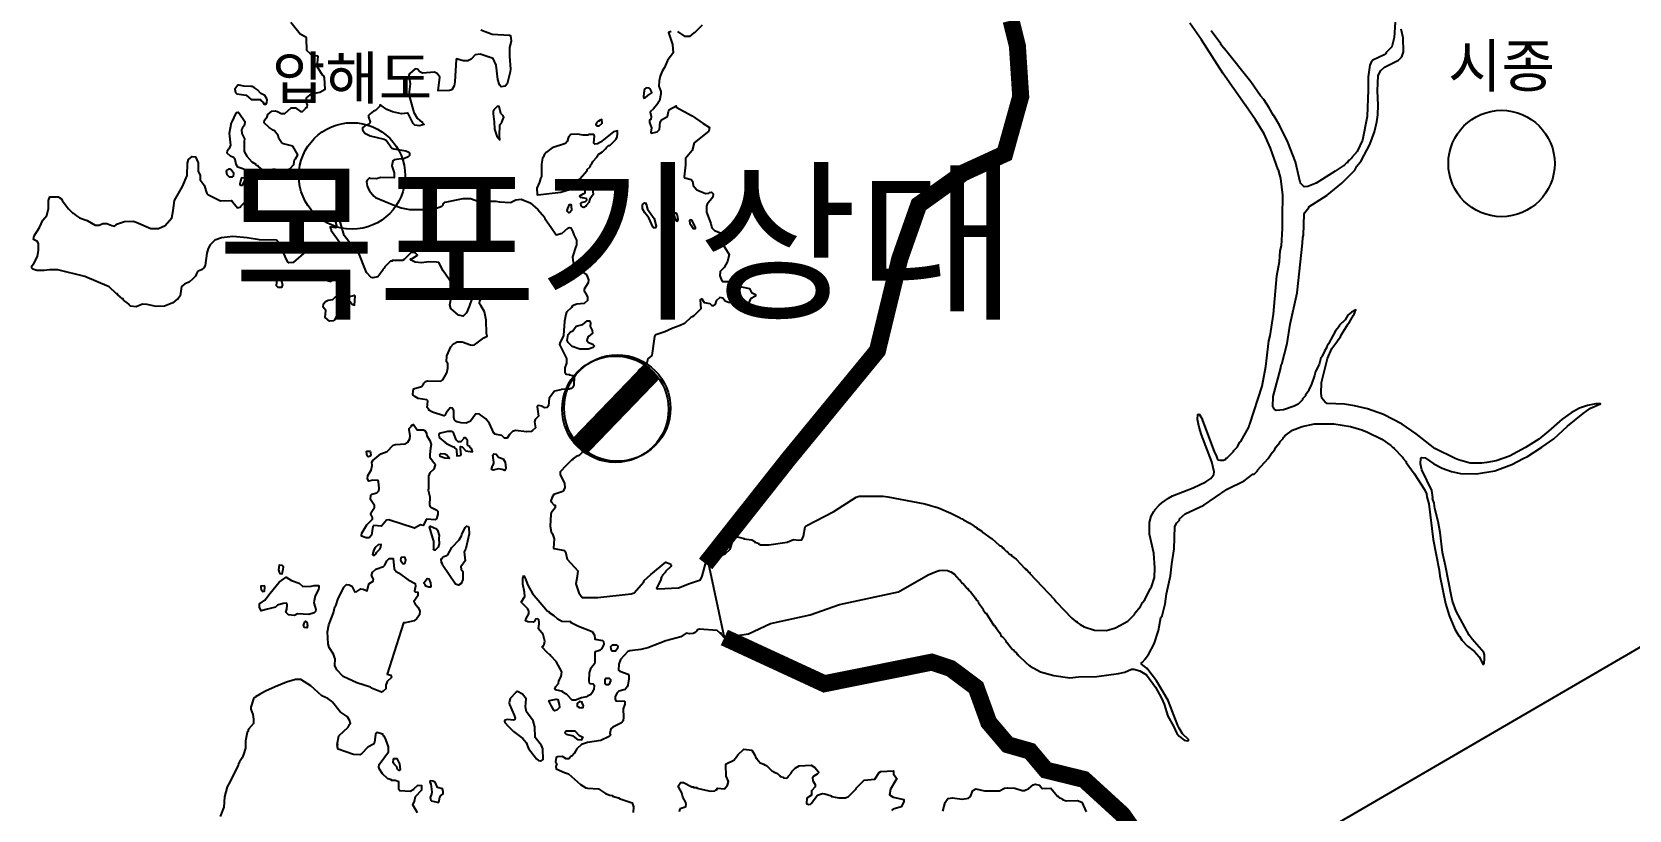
# Model space of a CAD drawing. Header units: millimetres. Extents: x -19392 to 580976, y -49129 to 736091.
# Drawn here: x 129375 to 166902, y 137549 to 155835 of the extents above; entities that cross this region are included whole.
import ezdxf
from ezdxf.enums import TextEntityAlignment as Align

# ---------------------------------------------------------------- set-up
doc = ezdxf.new("R2010")
doc.units = ezdxf.units.MM
for name, color, linetype in [('2121', 7, 'Continuous'), ('2122', 7, 'Continuous'), ('2411', 7, 'Continuous'), ('AWS', 4, 'Continuous'), ('AWS명', 2, 'Continuous'), ('EL', 2, 'Continuous'), ('MAIN-RIVER', 5, 'Continuous'), ('Point', 1, 'Continuous'), ('관측소명', 3, 'Continuous'), ('기상청', 1, 'Continuous'), ('티센', 6, 'Continuous')]:
    doc.layers.add(name, color=color, linetype=linetype)
doc.styles.get("Standard").update_dxf_attribs({"font": ''})
doc.styles.get('Standard').set_extended_font_data('Gulim')

# ---------------------------------------------------------------- blocks, each defined once
blk = doc.blocks.new('관측소(기상청)')
at = {"layer": '기상청', "const_width": 500}
blk.add_lwpolyline([(821, 874), (-914, -926)], dxfattribs=at)
at = {"layer": '기상청'}
blk.add_circle((-46, -26), 1250, dxfattribs=at)

msp = doc.modelspace()

# ---------------------------------------------------------------- linework, layer by layer
at = {"layer": '2121', "color": 7}
for points in [[(144392, 155848), (144335, 155824), (144425, 155541), (144441, 155341), (144308, 155161), (144236, 155002), (144182, 154911), (144135, 154795), (144115, 154684), (144107, 154558), (144149, 154439), (144154, 154382), (144121, 154214), (144083, 154164), (144082, 154152), (143983, 154031), (143911, 153967), (143905, 153948), (143927, 153850), (143915, 153779), (143915, 153779), (143884, 153761), (143883, 153710), (143932, 153585), (143918, 153481), (143929, 153454), (144062, 153487), (144118, 153545), (144140, 153720), (144165, 153770), (144306, 153849), (144333, 153969), (144354, 154015), (144514, 154100), (144515, 154071), (144885, 153867), (145145, 153684), (145297, 153593), (145280, 153506), (144939, 153228), (144887, 153049), (144734, 152863), (144732, 152713), (144704, 152432), (144716, 152407), (144865, 152367), (144896, 152330), (144908, 152223), (145000, 152128), (145199, 152038), (145280, 152050), (145299, 152065), (145299, 152065), (145342, 152068), (145380, 152029), (145373, 151954), (145239, 151788), (145226, 151738), (145227, 151602), (145327, 151334), (145351, 151234), (145412, 151167), (145555, 151115), (145599, 151070), (145620, 150833), (145755, 150606), (145716, 150438), (145638, 150302), (145550, 150203), (145542, 150106), (145585, 149987), (145604, 149974), (145878, 149968), (145909, 149955), (146006, 149861), (146045, 149843), (146238, 149806), (146283, 149711), (146374, 149661), (146374, 149624), (146262, 149564), (146215, 149451), (146190, 149429), (145741, 149476), (145741, 149476), (145666, 149508), (145605, 149577), (145535, 149591), (145454, 149517), (145427, 149439), (145384, 149402), (145359, 149399), (145315, 149447), (145178, 149470), (145123, 149552), (145098, 149556), (145091, 149537), (145079, 149540), (145089, 149327), (144925, 149167), (144887, 149138), (144861, 149131), (144710, 148983), (144607, 148935), (144436, 148877), (144244, 148789), (144031, 148717), (144006, 148680), (143943, 148231), (143843, 148151), (143823, 148058), (143803, 148023), (143719, 147963), (143633, 147885), (143607, 147832), (143643, 147697), (143643, 147697), (143593, 147676), (143479, 147562), (143477, 147534), (143458, 147515), (143445, 147356), (143388, 147294), (143363, 147282), (143187, 147250), (143187, 147237), (143149, 147216), (143149, 147204), (143067, 147123), (143060, 147092), (142982, 147007), (142959, 146956), (142958, 146925), (142982, 146862), (142961, 146828), (142932, 146800), (142772, 146715), (142730, 146678), (142709, 146522), (142671, 146425), (142658, 146413), (142570, 146411), (142519, 146420), (142409, 146495), (142353, 146489), (142334, 146445), (142312, 146240), (142399, 146145), (142399, 146145), (142398, 146095), (142335, 146021), (142321, 145971), (142231, 145882), (142164, 145861), (142087, 145800), (142074, 145776), (142062, 145776), (141925, 145650), (141790, 145496), (141789, 145428), (141887, 145233), (141898, 145120), (141847, 145033), (141640, 144961), (141595, 144906), (141569, 144819), (141575, 144796), (141649, 144717), (141668, 144711), (141667, 144655), (141578, 144531), (141565, 144494), (141555, 144218), (141575, 144090), (141606, 144038), (141645, 143924), (141629, 143706), (141642, 143693), (141892, 143649), (141910, 143621), (141910, 143621), (141951, 143448), (142198, 143173), (142189, 143039), (142156, 142868), (142228, 142654), (142302, 142547), (142671, 142543), (143453, 142632), (143522, 142656), (143750, 142910), (143750, 142934), (143763, 142934), (143763, 142947), (143915, 143084), (144268, 143371), (144386, 143329), (144392, 143295), (144385, 143276), (144262, 143154), (144262, 143141), (144194, 143071), (144191, 143050), (144170, 143029), (144144, 142942), (144055, 142781), (144054, 142761), (144083, 142749), (144567, 142768), (144829, 142877), (145081, 142958), (145126, 143042), (145126, 143042), (145205, 143334), (145268, 143365), (145644, 141605), (145572, 141680), (145572, 141705), (145546, 141706), (145472, 141769), (145060, 141797), (145010, 141787), (144997, 141762), (144940, 141710), (144909, 141695), (144835, 141691), (144745, 141703), (144621, 141617), (144269, 141522), (143849, 141359), (143682, 141326), (143423, 141292), (143379, 141277), (143208, 141086), (143169, 140980), (143161, 140837), (143185, 140811), (143385, 140743), (143399, 140706), (143402, 140633), (143375, 140484), (143362, 140446), (143311, 140382), (143167, 140343), (143167, 140343), (143120, 140293), (143078, 140206), (143077, 140157), (143096, 140119), (143295, 140107), (143308, 140091), (143303, 140041), (143268, 139929), (143278, 139735), (143264, 139642), (143226, 139599), (143025, 139495), (142981, 139458), (142957, 139351), (142966, 139308), (142935, 139277), (142740, 139180), (142427, 139140), (142289, 139086), (142175, 138987), (142113, 138880), (142061, 138814), (142049, 138814), (141990, 138752), (141931, 138753), (141841, 138804), (141723, 138802), (141691, 138788), (141678, 138681), (141708, 138637), (141682, 138575), (141682, 138575), (141694, 138518), (141889, 138429), (141986, 138397), (142265, 138152), (142392, 138073), (142426, 138063), (142688, 138050), (142849, 137935), (142953, 137898), (143018, 137891), (143019, 137877), (143154, 137837), (143194, 137814), (143477, 137718), (143513, 137626), (143499, 137490)], [(145124, 155994), (144946, 155817), (144930, 155815), (144828, 155727), (144777, 155727), (144722, 155728), (144548, 155846)], [(138438, 137486), (138328, 137674), (138366, 137761), (138386, 137867), (138538, 138028), (138534, 138116), (138433, 138123), (138337, 138041), (138331, 138023), (138263, 137982), (138019, 138004), (137995, 138029), (137997, 138214), (137997, 138214), (137906, 138240), (137824, 138247), (137823, 138260), (137736, 138282), (137612, 138403), (137540, 138511), (137527, 138554), (137534, 138622), (137751, 138920), (137752, 139031), (137692, 139210), (137660, 139281), (137630, 139296), (137618, 139331), (137475, 139373), (137449, 139323), (137422, 139142), (137402, 139099), (137271, 139025), (137127, 138877), (137080, 138847), (136934, 138858), (136571, 138977), (136548, 139068), (136561, 139080), (136547, 139088), (136587, 139291), (136808, 139494), (136840, 139562), (136859, 139581), (136836, 139662), (136836, 139662), (136780, 139750), (136619, 139858), (136441, 140085), (136410, 140111), (136329, 140169), (136187, 140236), (135927, 140467), (135691, 140614), (135567, 140615), (135357, 140555), (135088, 140448), (134859, 140343), (134719, 140268), (134628, 140209), (134623, 140194), (134602, 140193), (134580, 140160), (134521, 139967), (134520, 139923), (134569, 139798), (134584, 139683), (134579, 139585), (134465, 139449), (134449, 139394), (134432, 139369), (134392, 139175), (134390, 139000), (134345, 138857), (134312, 138776), (134250, 138681), (134243, 138650), (134243, 138650), (134230, 138647), (134217, 138598), (134061, 138292), (134036, 138217), (133960, 138094), (133900, 137860), (133885, 137620), (133801, 137401)], [(144593, 137519), (144606, 137588), (144726, 137624), (144738, 137636), (144738, 137636), (144751, 137679), (144739, 137730), (144672, 137855), (144648, 137956), (144557, 138113), (144608, 138181), (144626, 138193), (144682, 138193), (144881, 138096), (144918, 138093), (144918, 138081), (145000, 138080), (144999, 138067), (145317, 137991), (145420, 138003), (145442, 138022), (145458, 138024), (145487, 138064), (145649, 138049), (145718, 138131), (145739, 138222), (145685, 138349), (145682, 138608), (145688, 138636), (145864, 138718), (145965, 138836), (145965, 138849), (146105, 138983), (146292, 138953), (146352, 138856), (146395, 138761), (146395, 138761), (146408, 138761), (146408, 138749), (146488, 138657), (146576, 138627), (146569, 138618), (146588, 138621), (146588, 138608), (146638, 138599), (146760, 138472), (146796, 138455), (146804, 138436), (146842, 138432), (146897, 138408), (146947, 138351), (146959, 138351), (146959, 138338), (147028, 138319), (147034, 138306), (147115, 138302), (147134, 138314), (147150, 138345), (147216, 138416), (147238, 138466), (147308, 138534), (147399, 138586), (147681, 138604), (147768, 138553), (147854, 138445), (147854, 138426), (147828, 138389), (147747, 138347), (147747, 138347), (147714, 138304), (147720, 138238), (147782, 138153), (147781, 138091), (147692, 138004), (147691, 137898), (147584, 137830), (147576, 137705), (147619, 137677), (147669, 137689), (147681, 137701), (147834, 137902), (147953, 137938), (148004, 137934), (148165, 137882), (148165, 137870), (148333, 137839), (148495, 137837), (148559, 137865), (148739, 138050), (148740, 138062), (148932, 138250), (149177, 138275), (149285, 138433), (149322, 138455), (149616, 138470), (149621, 138391), (149701, 138291), (149548, 138043), (149522, 137906), (149608, 137851), (149608, 137851), (149864, 137795), (149863, 137745), (149799, 137627), (149611, 137567), (149573, 137536)], [(150782, 137524), (150831, 137726), (150895, 137819), (151007, 137836), (151232, 137802), (151382, 137825), (151427, 137868), (151485, 138011), (151554, 138048), (151554, 138048), (151754, 138001), (152110, 137997), (152229, 138061), (152295, 138072), (152472, 138067), (152640, 138009), (152696, 138008), (152800, 138052), (152904, 138140), (152948, 138155), (153048, 138134), (153116, 138056), (153316, 138062), (153464, 137885), (153489, 137876), (153484, 137867), (153513, 137845), (153586, 137815), (153593, 137796), (153675, 137765), (153943, 137773), (154043, 137738), (154146, 137508)]]:
    msp.add_lwpolyline(points, dxfattribs=at)
at = {"layer": '2122', "color": 7}
for points in [[(139925, 155886), (140192, 155783), (140598, 155762), (140623, 155752), (140633, 155615), (140594, 155472), (140596, 155265), (140619, 154959), (140612, 154897), (140540, 154616), (140495, 154560), (140401, 154546), (140358, 154594), (140322, 154719), (140283, 155056), (140216, 155211), (139904, 155312), (139904, 155312), (139786, 155295), (139697, 155193), (139615, 155153), (139509, 155155), (139353, 155200), (139341, 155188), (139309, 154663), (139296, 154569), (139238, 154477), (139188, 154459), (138919, 154450), (138961, 154774), (138893, 154857), (138831, 154888), (138555, 154867), (138487, 154899), (138432, 154962), (138382, 154969), (138258, 154858), (138230, 154821), (138265, 154615), (138231, 154365), (138350, 153938), (138429, 153809), (138491, 153753), (138547, 153721), (138547, 153708), (138590, 153661), (138484, 153631), (138371, 153644), (138334, 153686), (138334, 153686), (138219, 153918), (138201, 153928), (138056, 153911), (137844, 153958), (137714, 154009), (137584, 154104), (137562, 154111), (137553, 154111), (137546, 154092), (137451, 153988), (137401, 153970), (137325, 153908), (137287, 153868), (137286, 153830), (137319, 153724), (137316, 153690), (137284, 153662), (137196, 153628), (137140, 153579), (137139, 153536), (137194, 153457), (137325, 153396), (137655, 153317), (137698, 153291), (137833, 153102), (137877, 153085), (138164, 153041), (138232, 153009), (138244, 152993), (138250, 152934), (138212, 152900), (138212, 152900), (138130, 152860), (137996, 152847), (137889, 152826), (137855, 152807), (137834, 152689), (137889, 152526), (137886, 152408), (137574, 152418), (137468, 152381), (137331, 152393), (137306, 152403), (137251, 152355), (137236, 152309), (137254, 152216), (137277, 152153), (137309, 152099), (137405, 151977), (137444, 151944), (137900, 151754), (138048, 151702), (138246, 151659), (138578, 151659), (138821, 151671), (139003, 151737), (139041, 151774), (139041, 151799), (139085, 151836), (139505, 151924), (139680, 151922), (139923, 151837), (139972, 151837), (139972, 151837), (140102, 151859), (140272, 151860), (140359, 151839), (140616, 151828), (140747, 151892), (140867, 151907), (141085, 151817), (141264, 151665), (141415, 151481), (141426, 151453), (141579, 151242), (141693, 151065), (141835, 151106), (141964, 151224), (141995, 151236), (142039, 151232), (142085, 151137), (142107, 151066), (142173, 150940), (142171, 150828), (142151, 150789), (142080, 150548), (142091, 150416), (142128, 150357), (142221, 150318), (142220, 150305), (142252, 150290), (142356, 150163), (142393, 150152), (142425, 150099), (142455, 150011), (142455, 150011), (142447, 149937), (142352, 149794), (142351, 149751), (142382, 149706), (142429, 149599), (142429, 149524), (142354, 149451), (142179, 149434), (142078, 149398), (142055, 149363), (141939, 149250), (141919, 149195), (141887, 149042), (141863, 148701), (141844, 148645), (141787, 148545), (141772, 148492), (141937, 148162), (141936, 148050), (141897, 147944), (141895, 147839), (141927, 147794), (142007, 147786), (142001, 147777), (142087, 147758), (142113, 147729), (142111, 147536), (142085, 147486), (142047, 147458), (141997, 147443), (141808, 147433), (141808, 147433), (141801, 147423), (141652, 147391), (141525, 147230), (141510, 147047), (141478, 147013), (141416, 146998), (141366, 147030), (141366, 147042), (141267, 147053), (141247, 147022), (141276, 146807), (141200, 146729), (141186, 146673), (141210, 146535), (141139, 146466), (141102, 146445), (140996, 146438), (140734, 146472), (140665, 146448), (140599, 146375), (140545, 146291), (140476, 146288), (140417, 146350), (140252, 146385), (140245, 146407), (140231, 146410), (140124, 146631), (140038, 146744), (139889, 146852), (139802, 146859), (139682, 146686), (139682, 146686), (139575, 146643), (139462, 146651), (139362, 146674), (139327, 146690), (139307, 146715), (139287, 146784), (139285, 146935), (139254, 146994), (139204, 147004), (139109, 146887), (139084, 146838), (139052, 146810), (138784, 146897), (138703, 146949), (138704, 146961), (138662, 147007), (138681, 147155), (138675, 147165), (138651, 147187), (138451, 147224), (138372, 147269), (138334, 147303), (138327, 147322), (138342, 147446), (138529, 147501), (138579, 147559), (138585, 147580), (138625, 147618), (138669, 147633), (138981, 147632), (139032, 147662), (139032, 147662), (139121, 147824), (139147, 147936), (139149, 148042), (139112, 148080), (139126, 148224), (139216, 148435), (139280, 148509), (139368, 148552), (139481, 148550), (139679, 148479), (139736, 148472), (139773, 148482), (139994, 148650), (140069, 148687), (140058, 148749), (140047, 149065), (140008, 149256), (139923, 149409), (139892, 149442), (139899, 149520), (139962, 149607), (139963, 149663), (139920, 149720), (139895, 149733), (139783, 149753), (139770, 149740), (139652, 149385), (139583, 149231), (139506, 149159), (139395, 149176), (139215, 149335), (139215, 149335), (139192, 149419), (139232, 149628), (139302, 149765), (139303, 149834), (139040, 150218), (138936, 150414), (138880, 150426), (138699, 150435), (138529, 150406), (138380, 150421), (138268, 150481), (138274, 150506), (138325, 150521), (138432, 150588), (138389, 150639), (138358, 150652), (138283, 150653), (138121, 150485), (138085, 150464), (137836, 150461), (137836, 150449), (137799, 150447), (137663, 150314), (137653, 150280), (137622, 150249), (137622, 150236), (137501, 150078), (137384, 150055), (137345, 150065), (137239, 150182), (137039, 150672), (137039, 150672), (136966, 150770), (136830, 150900), (136830, 150912), (136818, 150912), (136714, 151054), (136626, 151347), (136592, 151433), (136538, 151519), (136501, 151532), (136488, 151507), (136487, 151451), (136529, 151282), (136529, 151244), (136516, 151228), (136385, 151252), (136379, 151234), (136403, 151186), (136403, 151167), (136630, 150856), (136629, 150827), (136523, 150826), (136311, 150844), (136193, 150867), (136117, 150799), (135815, 150685), (135512, 150414), (135411, 150406), (135387, 150421), (135263, 150692), (135211, 150836), (135125, 150943), (135125, 150943), (134725, 150948), (134435, 150995), (134095, 151025), (133832, 150998), (133675, 150944), (133561, 150832), (133516, 150746), (133484, 150640), (133448, 150347), (133417, 150291), (133356, 150246), (133284, 150211), (133259, 150186), (133221, 150099), (133150, 150026), (133075, 149964), (132956, 149909), (132893, 149854), (132860, 149635), (132801, 149559), (132789, 149559), (132682, 149469), (132493, 149390), (132293, 149386), (132083, 149427), (131975, 149435), (131824, 149374), (131694, 149388), (131658, 149421), (131659, 149433), (131640, 149434), (131640, 149434), (131610, 149471), (131528, 149534), (131519, 149560), (131500, 149560), (131391, 149658), (131386, 149677), (131365, 149683), (131186, 149845), (130615, 150089), (129980, 150241), (129788, 150246), (129663, 150232), (129493, 150229), (129393, 150261), (129375, 150280), (129375, 150336), (129419, 150392), (129503, 150554), (129530, 150709), (129532, 150859), (129507, 150913), (129414, 150958), (129428, 151042), (129553, 151238), (129632, 151408), (129721, 151519), (129761, 151687), (129763, 151875), (129796, 151962), (129990, 151959), (130014, 151947), (130014, 151947), (130076, 151905), (130076, 151887), (130089, 151887), (130088, 151874), (130236, 151679), (130328, 151586), (130347, 151579), (130422, 151511), (130489, 151465), (130676, 151407), (130862, 151295), (130956, 151297), (131043, 151334), (131137, 151332), (131256, 151286), (131318, 151274), (131387, 151323), (131550, 151377), (131754, 151387), (131825, 151367), (132167, 151219), (132348, 151216), (132505, 151287), (132664, 151469), (132664, 151469), (132697, 151636), (132721, 151874), (132911, 152203), (133020, 152464), (133029, 152750), (133057, 152838), (133138, 152906), (133219, 152902), (133280, 152760), (133284, 152555), (133326, 152473), (133331, 152360), (133423, 152234), (133483, 152039), (133507, 152014), (133806, 151864), (134056, 151870), (134081, 151860), (134075, 151851), (134099, 151838), (134204, 151705), (134267, 151714), (134280, 151738), (134463, 151920), (134500, 152014), (134509, 152061), (134534, 152107), (134536, 152342), (134514, 152463), (134440, 152580), (134210, 152661), (134173, 152718), (134150, 152837), (134113, 152887), (134113, 152887), (134038, 152913), (133964, 152986), (133971, 153049), (133984, 153076), (134015, 153095), (134047, 153175), (134020, 153457), (134067, 153706), (134080, 153719), (134170, 153930), (134182, 153942), (134220, 153948), (134220, 153935), (134244, 153924), (134374, 153728), (134373, 153646), (134322, 153584), (134302, 153534), (134307, 153447), (134369, 153322), (134360, 153259), (134365, 153028), (134426, 152914), (134543, 152782), (134635, 152729), (134628, 152720), (134643, 152703), (134680, 152697), (134680, 152678), (134747, 152623), (134865, 152572), (134865, 152572), (134896, 152571), (135034, 152613), (135088, 152609), (135208, 152561), (135321, 152566), (135446, 152623), (135529, 152719), (135543, 152832), (135569, 152856), (135619, 152949), (135503, 153153), (135285, 153203), (135242, 153235), (135174, 153330), (135163, 153405), (135077, 153512), (135045, 153523), (134947, 153589), (134829, 153696), (134836, 153765), (134900, 153839), (134919, 153895), (135014, 153975), (135089, 153978), (135141, 153967), (135232, 153917), (135320, 153916), (135465, 154051), (135571, 154049), (135688, 153967), (135733, 153969), (135733, 153969), (135809, 154040), (135815, 154059), (135840, 154071), (135850, 154118), (135832, 154155), (135830, 154290), (135946, 154384), (136138, 154423), (136264, 154491), (136249, 154759), (136231, 154803), (136218, 154803), (136206, 154819), (136077, 155024), (136099, 155254), (136087, 155270), (136000, 155262), (135917, 155322), (135838, 155401), (135824, 155687), (135812, 155712), (135675, 155779), (135456, 156060)], [(134529, 154552), (134353, 154559), (134247, 154588), (134216, 154585), (134146, 154492), (134157, 154414), (134188, 154383), (134412, 154352), (134525, 154251), (134742, 154244), (134742, 154231), (134811, 154175), (134829, 154134), (134873, 154136), (134898, 154177), (134901, 154241), (134887, 154280), (134844, 154340), (134750, 154385), (134677, 154473), (134606, 154521), (134553, 154550), (134529, 154552), (134529, 154552)], [(143749, 154406), (143741, 154307), (143755, 154282), (143782, 154283), (143843, 154344), (143942, 154404), (143936, 154435), (143900, 154501), (143881, 154517), (143806, 154521), (143768, 154493), (143749, 154406), (143749, 154406)], [(140371, 153300), (140361, 153388), (140371, 153650), (140415, 153713), (140461, 153830), (140448, 153865), (140393, 153918), (140351, 154084), (140314, 154088), (140225, 154002), (140212, 153977), (140211, 153908), (140239, 153723), (140245, 153552), (140295, 153388), (140371, 153300), (140371, 153300)], [(142192, 153431), (142036, 153428), (141979, 153360), (141953, 153261), (141909, 153215), (141595, 153110), (141462, 153011), (141412, 152949), (141398, 152903), (141372, 152865), (141347, 152731), (141349, 152437), (141322, 152388), (141299, 152304), (141239, 152164), (141250, 152017), (141262, 152005), (141806, 152070), (142026, 152144), (142058, 152163), (142114, 152222), (142147, 152309), (142192, 152352), (142248, 152382), (142425, 152580), (142425, 152605), (142489, 152667), (142505, 152714), (142531, 152739), (142553, 152791), (142654, 152902), (142654, 152902), (142660, 152921), (142673, 152921), (142680, 152951), (142781, 153019), (142858, 153099), (142871, 153099), (142883, 153125), (142926, 153167), (142952, 153167), (143097, 153309), (143129, 153365), (143136, 153445), (143131, 153508), (143043, 153490), (142736, 153247), (142664, 153208), (142602, 153199), (142577, 153222), (142592, 153394), (142579, 153421), (142468, 153422), (142437, 153409), (142324, 153406), (142192, 153431), (142192, 153431)], [(142701, 153627), (142777, 153688), (142765, 153776), (142728, 153763), (142728, 153751), (142703, 153751), (142703, 153738), (142677, 153739), (142640, 153702), (142627, 153652), (142651, 153627), (142701, 153627), (142701, 153627)], [(133947, 152522), (133958, 152483), (134007, 152429), (134088, 152428), (134113, 152444), (134121, 152512), (134059, 152594), (134028, 152614), (133991, 152614), (133972, 152595), (133940, 152552), (133947, 152522), (133947, 152522)], [(134276, 152325), (134261, 152254), (134273, 152232), (134323, 152231), (134372, 152319), (134381, 152384), (134369, 152400), (134307, 152404), (134288, 152385), (134276, 152325), (134276, 152325)], [(142325, 152027), (142374, 152055), (142371, 152115), (142347, 152181), (142335, 152268), (142372, 152305), (142397, 152308), (142521, 152257), (142539, 152228), (142562, 152016), (142485, 151905), (142458, 151825), (142398, 151755), (142396, 151740), (142339, 151713), (142320, 151716), (142277, 151748), (142272, 151808), (142291, 151826), (142385, 151853), (142410, 151880), (142410, 151905), (142398, 151924), (142267, 151945), (142249, 151967), (142249, 151986), (142325, 152027), (142325, 152027)], [(141965, 151685), (142008, 151779), (142034, 151776), (142046, 151754), (142051, 151641), (142012, 151589), (141994, 151586), (141957, 151618), (141951, 151640), (141965, 151685), (141965, 151685)], [(143783, 151828), (143810, 151790), (143835, 151669), (143998, 151454), (144044, 151267), (144026, 151228), (143982, 151232), (143964, 151254), (143873, 151468), (143780, 151583), (143719, 151677), (143721, 151783), (143783, 151828), (143783, 151828)], [(144474, 151476), (144519, 151397), (144544, 151391), (144558, 151430), (144555, 151484), (144536, 151544), (144512, 151573), (144480, 151579), (144467, 151553), (144474, 151476), (144474, 151476)], [(144854, 151300), (144913, 151217), (144970, 151219), (144970, 151244), (144878, 151412), (144841, 151418), (144828, 151405), (144833, 151330), (144854, 151300), (144854, 151300)], [(136295, 150052), (136319, 149994), (136400, 149974), (136425, 149983), (136432, 150027), (136345, 150128), (136277, 150148), (136276, 150097), (136295, 150052), (136295, 150052)], [(135128, 149952), (135151, 150081), (135189, 150084), (135214, 150046), (135261, 149892), (135235, 149833), (135157, 149831), (135123, 149865), (135128, 149952), (135128, 149952)], [(136246, 149329), (136217, 149367), (136224, 149448), (136275, 149503), (136335, 149528), (136444, 149546), (136507, 149608), (136595, 149631), (136712, 149542), (136685, 149305), (136654, 149262), (136546, 149194), (136488, 149064), (136475, 149064), (136463, 149049), (136369, 149041), (136263, 149123), (136278, 149285), (136246, 149329), (136246, 149329)], [(136951, 149418), (136970, 149626), (136946, 149651), (136933, 149636), (136832, 149609), (136820, 149597), (136819, 149541), (136902, 149440), (136951, 149418), (136951, 149418)], [(141975, 148728), (142026, 148790), (142083, 148814), (142166, 148922), (142322, 148957), (142418, 149047), (142473, 149046), (142498, 148999), (142490, 148911), (142539, 148817), (142545, 148755), (142456, 148675), (142443, 148675), (142418, 148613), (142417, 148581), (142454, 148537), (142554, 148501), (142554, 148488), (142585, 148461), (142584, 148448), (142559, 148420), (142452, 148381), (142246, 148384), (142066, 148442), (141973, 148540), (141955, 148581), (141975, 148728), (141975, 148728)], [(139343, 146252), (139290, 146400), (139253, 146441), (139233, 146447), (139141, 146449), (138940, 146396), (138933, 146358), (138952, 146299), (139082, 146184), (139119, 146174), (139119, 146162), (139255, 146089), (139299, 146082), (139298, 146069), (139348, 146022), (139358, 145875), (139434, 145880), (139459, 145895), (139441, 146039), (139448, 146090), (139486, 146083), (139572, 145991), (139722, 145967), (139728, 145973), (139704, 146042), (139667, 146077), (139667, 146090), (139623, 146106), (139611, 146125), (139606, 146231), (139563, 146294), (139563, 146294), (139520, 146294), (139520, 146282), (139456, 146204), (139393, 146199), (139343, 146252), (139343, 146252)], [(137245, 145912), (137235, 145974), (137247, 145986), (137323, 145985), (137334, 145898), (137321, 145864), (137277, 145848), (137253, 145873), (137245, 145912), (137245, 145912)], [(139076, 145920), (139121, 145900), (139183, 145817), (139176, 145808), (139079, 145816), (138964, 145858), (138959, 145908), (138984, 145926), (139076, 145920), (139076, 145920)], [(140228, 145725), (140208, 145886), (140228, 145917), (140283, 145910), (140339, 145843), (140451, 145801), (140496, 145724), (140510, 145581), (140504, 145550), (140484, 145532), (140422, 145555), (140336, 145565), (140210, 145539), (140173, 145549), (140196, 145637), (140215, 145655), (140231, 145704), (140228, 145725), (140228, 145725)], [(138795, 143936), (138718, 144205), (138737, 144217), (138880, 144159), (138905, 144125), (138947, 144002), (138939, 143935), (138944, 143802), (138918, 143728), (138846, 143656), (138827, 143657), (138809, 143676), (138821, 143704), (138815, 143865), (138795, 143936), (138795, 143936)], [(139148, 143546), (139243, 143717), (139414, 143896), (139470, 143994), (139477, 144027), (139555, 144188), (139587, 144219), (139624, 144212), (139644, 144181), (139647, 144044), (139574, 143694), (139529, 143620), (139552, 143407), (139456, 143265), (139461, 143208), (139498, 143158), (139496, 142964), (139463, 142871), (139394, 142835), (139325, 142854), (139032, 143293), (139023, 143325), (138995, 143368), (138990, 143451), (139021, 143470), (139028, 143502), (139127, 143529), (139148, 143546), (139148, 143546)], [(137407, 143667), (137379, 143551), (137391, 143538), (137423, 143538), (137454, 143559), (137470, 143600), (137549, 143677), (137575, 143727), (137582, 143789), (137513, 143783), (137437, 143721), (137407, 143667), (137407, 143667)], [(138046, 143405), (138094, 143339), (138126, 143341), (138145, 143363), (138159, 143432), (138140, 143491), (138053, 143483), (138040, 143471), (138033, 143421), (138046, 143405), (138046, 143405)], [(135166, 143198), (135181, 143136), (135199, 143111), (135255, 143100), (135281, 143212), (135282, 143256), (135251, 143300), (135183, 143301), (135166, 143198), (135166, 143198)], [(138592, 142872), (138589, 142895), (138665, 142994), (138702, 142981), (138736, 142891), (138750, 142811), (138737, 142787), (138700, 142787), (138632, 142807), (138614, 142851), (138592, 142872), (138592, 142872)], [(140931, 143061), (140968, 142998), (141024, 142831), (141135, 142641), (141492, 142220), (141517, 142213), (141531, 142190), (141637, 142125), (141718, 142053), (141826, 141985), (142026, 141979), (142032, 141964), (142220, 141874), (142542, 141744), (142596, 141656), (142602, 141568), (142780, 141535), (142807, 141509), (142813, 141447), (142768, 141347), (142711, 141295), (142611, 141269), (142598, 141256), (142601, 141031), (142594, 140988), (142499, 140870), (142466, 140777), (142458, 140589), (142470, 140539), (142482, 140526), (142563, 140513), (142563, 140513), (142588, 140481), (142574, 140375), (142555, 140344), (142555, 140326), (142497, 140255), (142435, 140230), (142409, 140209), (142286, 140187), (142146, 140131), (142065, 140132), (141942, 140265), (141842, 140322), (141848, 140332), (141674, 140375), (141662, 140388), (141681, 140450), (141745, 140524), (141752, 140586), (141810, 140691), (141824, 140797), (141689, 141043), (141567, 141171), (141561, 141190), (141542, 141196), (141471, 141262), (141368, 141372), (141369, 141397), (141393, 141409), (141409, 141438), (141427, 141521), (141385, 141671), (141385, 141671), (141274, 141811), (141275, 141836), (141287, 141848), (141294, 141945), (141289, 142016), (141265, 142045), (141209, 142036), (141183, 141987), (141151, 141965), (141026, 141970), (140976, 141999), (140990, 142048), (141048, 142157), (141049, 142226), (141024, 142279), (140870, 142431), (140959, 142570), (140951, 142668), (140911, 142858), (140907, 142993), (140931, 143061), (140931, 143061)], [(134761, 142733), (134797, 142687), (134837, 142693), (134851, 142787), (134839, 142816), (134757, 142807), (134751, 142776), (134761, 142733), (134761, 142733)], [(135762, 141913), (135787, 141969), (135806, 141987), (135837, 141974), (135852, 141887), (135832, 141831), (135782, 141838), (135752, 141888), (135762, 141913), (135762, 141913)], [(143059, 141431), (143100, 141431), (143144, 141399), (143137, 141349), (143086, 141285), (143011, 141285), (142986, 141329), (142980, 141391), (143019, 141432), (143059, 141431), (143059, 141431)], [(142844, 140574), (142846, 140622), (142859, 140646), (142940, 140652), (142971, 140614), (142971, 140589), (142938, 140511), (142913, 140493), (142870, 140490), (142845, 140519), (142844, 140574), (142844, 140574)], [(140565, 139520), (140687, 139393), (140910, 139234), (140984, 139140), (141044, 138992), (141228, 138753), (141274, 138717), (141322, 138704), (141340, 138707), (141384, 138741), (141381, 138985), (141345, 139070), (141197, 139256), (141188, 139506), (141152, 139644), (140993, 139858), (140969, 139971), (140984, 140165), (140904, 140272), (140787, 140333), (140749, 140330), (140743, 140312), (140609, 140169), (140590, 140069), (140595, 140026), (140709, 139781), (140727, 139708), (140722, 139684), (140690, 139663), (140553, 139677), (140484, 139665), (140484, 139665), (140478, 139646), (140483, 139609), (140565, 139520), (140565, 139520)], [(141573, 140007), (141521, 140114), (141534, 140127), (141618, 140136), (141690, 140156), (141728, 140149), (141764, 140026), (141769, 139967), (141763, 139948), (141705, 139893), (141656, 139884), (141637, 139897), (141573, 140007), (141573, 140007)], [(142288, 139948), (142288, 139961), (142325, 139960), (142338, 140009), (142302, 140061), (142302, 140085), (142239, 140098), (142189, 140050), (142188, 139987), (142226, 139974), (142226, 139961), (142288, 139948), (142288, 139948)], [(142110, 139414), (142131, 139413), (142223, 139311), (142316, 139261), (142278, 139195), (142209, 139199), (142098, 139286), (141935, 139328), (141905, 139357), (141912, 139397), (141924, 139409), (142110, 139414), (142110, 139414)], [(137903, 138612), (137866, 138655), (137867, 138749), (137879, 138761), (137948, 138760), (138015, 138632), (138026, 138497), (138013, 138482), (137995, 138479), (137976, 138504), (137964, 138504), (137952, 138567), (137903, 138612), (137903, 138612)], [(138773, 137974), (138767, 137925), (138730, 137847), (138748, 137782), (138760, 137769), (138929, 137726), (138947, 137757), (138961, 137860), (138974, 137885), (139037, 137928), (139041, 137978), (139020, 138044), (138908, 138079), (138850, 138204), (138797, 138231), (138735, 138238), (138728, 138201), (138746, 138163), (138773, 137974), (138773, 137974)]]:
    msp.add_lwpolyline(points, dxfattribs=at)
for points in [[(137759, 144368), (137708, 144362), (137588, 144220), (137406, 144234), (137388, 144216), (137354, 144010), (137310, 143954), (137290, 143943), (137227, 143943), (137122, 143988), (137116, 144008), (137130, 144057), (137244, 144255), (137377, 144385), (137378, 144423), (137341, 144504), (137344, 144544), (137425, 144659), (137425, 144710), (137333, 144848), (137334, 144948), (137360, 144973), (137479, 145005), (137523, 145052), (137536, 145102), (137520, 145274), (137508, 145296), (137383, 145304), (137289, 145276), (137258, 145336), (137265, 145411), (137265, 145411), (137342, 145535), (137369, 145645), (137363, 145722), (137382, 145764), (137572, 145919), (137723, 145974), (137863, 146128), (137917, 146141), (138156, 146159), (138210, 146193), (138257, 146273), (138265, 146342), (138235, 146495), (138242, 146517), (138292, 146567), (138293, 146591), (138305, 146588), (138344, 146612), (138423, 146484), (138573, 146488), (138610, 146469), (138646, 146405), (138652, 146343), (138726, 146230), (138756, 146136), (138736, 146055), (138722, 145905), (138726, 145844), (138831, 145697), (138843, 145697), (138849, 145659), (138849, 145659), (138820, 145557), (138722, 145474), (138690, 145399), (138692, 145106), (138686, 145068), (138727, 144911), (138718, 144718), (138725, 144699), (138749, 144667), (138891, 144594), (138910, 144571), (138916, 144502), (138877, 144391), (138858, 144369), (138646, 144387), (138569, 144238), (138506, 144249), (138506, 144249), (138362, 144177)], [(137183, 140482), (137009, 140535), (136686, 140689), (136538, 140841), (136489, 140948), (136498, 141104), (136487, 141143), (136462, 141210), (136357, 141368), (136333, 141456), (136319, 141737), (136352, 141905), (136462, 142185), (136495, 142328), (136522, 142370), (136566, 142501), (136701, 142788), (136764, 142850), (136826, 142843), (136894, 142807), (136955, 142682), (136967, 142675), (137011, 142682), (137100, 142748), (137154, 142741), (137250, 142699), (137289, 142868), (137396, 142929), (137397, 142973), (137354, 143064), (137380, 143141), (137380, 143141), (137456, 143210), (137638, 143276), (137664, 143304), (137711, 143403), (137771, 143461), (137865, 143460), (137887, 143216), (137930, 143159), (137990, 143125), (138215, 142956), (138376, 142870), (138385, 142809), (138367, 142691), (138380, 142679), (138443, 142669), (138441, 142584), (138352, 142448), (138369, 142401), (138444, 142315), (138486, 142228), (138485, 142134), (138422, 142048), (138359, 141995), (138146, 141948), (138102, 141951), (138102, 141951), (137723, 140744), (137723, 140744), (137811, 140721), (137823, 140668), (137722, 140569), (137689, 140482), (137688, 140401), (137622, 140333), (137586, 140316), (137351, 140415), (137331, 140436)], [(135655, 142879), (135739, 142800), (135939, 142810), (136008, 142828), (136108, 142824), (136113, 142814), (136119, 142783), (136106, 142731), (136029, 142584), (136003, 142466), (136002, 142416), (136044, 142266), (136037, 142215), (136006, 142185), (135880, 142143), (135611, 142159), (135543, 142122), (135405, 142136), (135343, 142200), (135363, 142272), (135371, 142355), (135371, 142380), (135352, 142412), (135277, 142400), (135145, 142362), (135145, 142362), (135101, 142316), (134911, 142273), (134763, 142230), (134725, 142316), (134725, 142397), (134849, 142482), (134973, 142649), (135182, 142901), (135349, 143025), (135477, 142944)]]:
    msp.add_lwpolyline(points, close=True, dxfattribs=at)
at = {"layer": '2411', "const_width": 400}
for points in [[(145205, 143334), (147147, 145793), (149242, 148344), (149766, 150505), (150213, 151773), (151261, 152524), (152232, 152970), (152608, 154316), (152530, 155507), (152381, 156102)], [(155888, 136179), (154995, 137447), (154095, 138269), (153203, 138488), (152827, 138935), (152303, 139084), (151857, 139608), (151559, 140430), (150964, 140876), (150518, 141025), (147995, 140518), (145644, 141605)]]:
    msp.add_lwpolyline(points, dxfattribs=at)
at = {"layer": 'AWS'}
for centre in [(163906, 152743), (136897, 152452)]:
    msp.add_circle(centre, 1250, dxfattribs=at)
at = {"layer": 'MAIN-RIVER'}
for points in [[(145268, 143365), (145464, 143489), (145664, 143572), (145779, 143684), (145837, 143851), (145863, 143976), (145895, 143997), (145957, 143968), (146107, 143932), (146106, 143920), (146293, 143898), (146361, 143864), (146361, 143845), (146418, 143832), (146454, 143812), (146448, 143803), (146492, 143783), (146692, 143784), (147117, 143847), (147269, 143908), (147393, 143890), (147462, 143896), (147501, 143989), (147541, 144205), (147566, 144229), (148220, 144564), (148743, 144901), (148812, 144923), (149375, 144924), (149482, 144910), (150353, 144743), (150353, 144743), (150674, 144649), (150970, 144530), (151186, 144420), (151199, 144404), (151236, 144394), (151261, 144372), (151414, 144293), (151517, 144217), (151574, 144193), (151579, 144176), (151698, 144103), (151718, 144075), (151911, 143932), (151930, 143929), (152111, 143770), (152153, 143748), (152172, 143719), (152209, 143699), (152209, 143687), (152274, 143629), (152292, 143626), (152347, 143566), (152393, 143548), (152393, 143522), (152500, 143444), (152708, 143225), (152720, 143225), (152720, 143212), (152763, 143190), (152802, 143138), (152820, 143132), (152820, 143132), (152826, 143112), (153405, 142494), (153442, 142444), (153811, 142055), (153904, 141982), (153923, 141982), (153935, 141957), (154003, 141909), (154103, 141855), (154345, 141773), (154626, 141769), (154833, 141830), (155123, 141988), (155283, 142145), (155293, 142179), (155423, 142329), (155472, 142426), (155521, 142486), (155651, 142750), (155683, 142793), (155754, 143011), (155763, 143242), (155737, 143586), (155636, 144031), (155634, 144306), (155673, 144455), (155737, 144567), (155762, 144592), (155762, 144604), (155864, 144716), (155921, 144771), (155921, 144771), (156078, 144881), (156173, 144930), (156662, 145124), (156957, 145264), (157078, 145340), (157148, 145436), (157150, 145499), (157096, 145736), (156859, 146370), (156805, 146546), (156764, 146728), (156766, 146846), (156803, 146849), (156853, 146770), (157155, 145976), (157210, 145857), (157221, 145807), (157245, 145778), (157283, 145769), (157371, 145771), (157427, 145798), (157438, 145819), (157458, 145826), (157609, 145977), (157616, 145997), (157699, 146085), (157752, 146189), (157777, 146214), (157968, 146550), (157981, 146607), (157994, 146619), (157994, 146619), (158281, 147508), (158367, 147969), (158436, 148574), (158468, 148690), (158546, 149205), (158626, 150103), (158687, 150439), (158702, 150689), (158732, 150810), (158759, 151213), (158756, 151501), (158769, 152001), (158718, 152389), (158670, 152564), (158676, 152571), (158658, 152596), (158480, 153104), (158326, 153440), (158125, 153767), (157894, 154102), (157894, 154115), (157877, 154127), (157357, 154868), (156854, 155650), (156580, 156039)], [(145644, 141605), (146210, 141691), (146726, 141937), (147660, 142134), (148349, 142379), (149734, 142678), (150431, 143079), (150620, 143158), (150689, 143182), (150780, 143188), (150888, 143180), (150967, 143146), (151050, 143093), (151159, 142968), (151178, 142962), (151235, 142882), (151255, 142871), (151352, 142759), (151365, 142759), (151365, 142740), (151377, 142739), (151383, 142720), (151437, 142669), (151549, 142525), (151560, 142486), (151610, 142449), (151619, 142418), (151707, 142290), (151720, 142287), (151729, 142256), (151783, 142178), (151795, 142175), (151980, 141889), (151993, 141886), (152017, 141839), (152017, 141839), (152030, 141836), (152029, 141820), (152113, 141719), (152118, 141698), (152134, 141692), (152144, 141645), (152171, 141630), (152257, 141536), (152270, 141498), (152301, 141474), (152416, 141326), (152444, 141311), (152453, 141281), (152507, 141250), (152519, 141216), (152532, 141216), (152561, 141175), (152727, 141018), (152809, 140949), (152822, 140949), (152834, 140930), (153071, 140799), (153387, 140712), (153763, 140659), (153968, 140682), (154393, 140686), (154907, 140760), (155051, 140790), (155208, 140859), (155264, 140859), (155407, 140822), (155407, 140822), (155562, 140726), (155775, 140434), (155917, 140175), (155978, 140040), (156062, 139758), (156196, 139520), (156275, 139352), (156331, 139289), (156446, 139193), (156516, 139175), (156554, 139181), (156550, 139210), (156413, 139344), (156334, 139476), (156302, 139537), (156073, 140120), (155798, 140583), (155597, 140855), (155589, 140879), (155577, 140879), (155447, 140978), (155447, 141015), (155460, 141018), (155529, 141093), (155529, 141105), (155613, 141207), (155740, 141455), (155844, 141766), (155904, 142072), (155935, 142111), (156003, 142399), (156003, 142399), (156030, 142632), (156130, 143056), (156156, 143334), (156213, 143686), (156232, 144214), (156279, 144300), (156340, 144365), (156341, 144391), (156473, 144507), (156907, 144714), (157461, 145091), (157858, 145289), (158066, 145443), (158092, 145443), (158174, 145522), (158174, 145535), (158423, 145813), (158487, 145903), (158487, 145916), (158580, 146024), (158599, 146074), (158697, 146187), (158697, 146199), (158777, 146283), (158777, 146296), (158812, 146327), (158818, 146345), (158998, 146474), (159218, 146559), (159512, 146624), (159968, 146624), (159968, 146624), (160355, 146563), (160623, 146484), (160759, 146433), (161095, 146263), (161306, 146120), (161354, 146072), (161367, 146072), (161373, 146052), (161579, 145841), (161596, 145807), (161657, 145737), (161669, 145737), (161669, 145718), (161856, 145457), (162099, 145085), (162142, 144982), (162150, 144910), (162194, 144746), (162301, 143908), (162438, 143190), (162454, 143054), (162588, 142404), (162678, 142121), (162805, 141801), (162903, 141641), (162916, 141638), (162977, 141544), (163106, 141397), (163274, 141277), (163384, 141151), (163476, 140971), (163476, 140971), (163498, 140998), (163507, 141106), (163504, 141199), (163487, 141248), (163212, 141562), (163147, 141660), (162842, 142220), (162757, 142459), (162727, 142565), (162589, 143289), (162516, 143605), (162466, 144068), (162416, 144332), (162342, 144638), (162325, 144763), (162281, 144873), (162288, 144895), (162272, 145057), (162035, 145541), (162000, 145686), (162008, 145817), (162026, 145835), (162114, 145828), (162318, 145682), (162511, 145586), (162734, 145502), (162940, 145455), (163315, 145450), (163746, 145520), (164149, 145671), (164412, 145813), (164412, 145813), (164514, 145856), (164856, 146075), (165137, 146270), (165455, 146571), (165823, 146867), (165996, 146990), (166234, 147094), (166120, 147095), (165922, 147060), (165741, 146993), (165539, 146887), (165333, 146736), (165010, 146451), (164781, 146269), (164472, 146066), (164095, 145865), (163781, 145757), (163559, 145714), (163442, 145703), (163168, 145702), (162894, 145780), (162816, 145812), (162336, 146044), (161899, 146389), (161570, 146619), (161133, 146841), (160760, 146976), (160455, 147049), (160218, 147089), (159806, 147104), (159762, 147133), (159762, 147133), (159683, 147228), (159669, 147335), (159675, 147597), (159813, 148161), (159921, 148395), (160058, 148581), (160064, 148602), (160122, 148668), (160144, 148722), (160299, 148972), (160333, 149011), (160426, 149180), (160445, 149199), (160485, 149307), (160380, 149251), (160294, 149182), (160233, 149072), (160092, 148935), (160092, 148909), (160003, 148811), (159840, 148502), (159810, 148461), (159802, 148427), (159745, 148337), (159682, 148197), (159663, 148178), (159618, 148019), (159534, 147854), (159509, 147758), (159438, 147558), (159379, 147426), (159379, 147426), (159379, 147407), (159302, 147296), (159302, 147283), (159232, 147215), (159232, 147190), (159131, 147091), (159033, 147044), (158779, 146958), (158614, 146938), (158580, 146952), (158543, 147002), (158549, 147011), (158530, 147024), (158540, 147268), (158717, 147942), (158727, 148015), (158740, 148027), (158868, 148513), (158941, 148970), (159102, 149703), (159230, 150870), (159238, 151007), (159251, 151063), (159269, 151550), (159283, 151594), (159377, 151712), (159378, 151724), (159812, 152000), (160154, 152283), (160458, 152585), (160508, 152684), (160508, 152684), (160610, 152808), (160809, 153187), (160918, 153488), (160978, 153722), (160999, 153890), (161008, 154115), (160988, 154452), (161005, 154815), (161069, 154926), (161157, 155006), (161484, 155174), (161560, 155251), (161589, 155324), (161599, 155369), (161597, 155694), (161550, 155901)], [(161408, 156066), (161385, 155703), (161332, 155485), (161195, 155349), (161188, 155330), (161147, 155299), (160885, 155172), (160844, 155122), (160815, 155054), (160770, 154780), (160772, 154474), (160746, 153845), (160642, 153295), (160513, 153028), (160387, 152888), (160380, 152868), (160325, 152812), (160312, 152812), (160275, 152761), (160263, 152761), (160197, 152692), (160184, 152692), (159998, 152563), (159548, 152284), (159353, 152199), (159353, 152199), (159272, 152194), (159192, 152273), (159173, 152308), (159067, 152784), (158886, 153243), (158691, 153648), (158562, 153853), (158562, 153865), (158550, 153869), (158446, 154055), (158317, 154250), (158243, 154332), (158016, 154666), (157394, 155437), (157388, 155457), (157375, 155460), (157309, 155541), (157309, 155553), (157086, 155860)]]:
    msp.add_lwpolyline(points, dxfattribs=at)
at = {"layer": '기상청'}
msp.add_circle((143130, 146995), 1250, dxfattribs=at)
at = {"layer": '티센'}
msp.add_lwpolyline([(168419, 142104), (143272, 127469)], dxfattribs=at)

# ---------------------------------------------------------------- block references
at = {"layer": 'Point'}
msp.add_blockref('관측소(기상청)', (143130, 146995), dxfattribs=at)

# ---------------------------------------------------------------- texts
at = {"layer": 'AWS명'}
for s, p in [('압해도', (136897, 153952)), ('시종', (163906, 154243))]:
    msp.add_text(s, height=1000, dxfattribs=at).set_placement(p, align=Align.BOTTOM_CENTER)
at = {"layer": 'EL'}
msp.add_text('0.000', height=2.5, dxfattribs=at).set_placement((143130, 146994), align=Align.TOP_CENTER)
at = {"layer": '관측소명'}
msp.add_text('목포기상대', height=3000, dxfattribs=at).set_placement((143130, 148495), align=Align.BOTTOM_CENTER)

doc.saveas('drawing.dxf')
